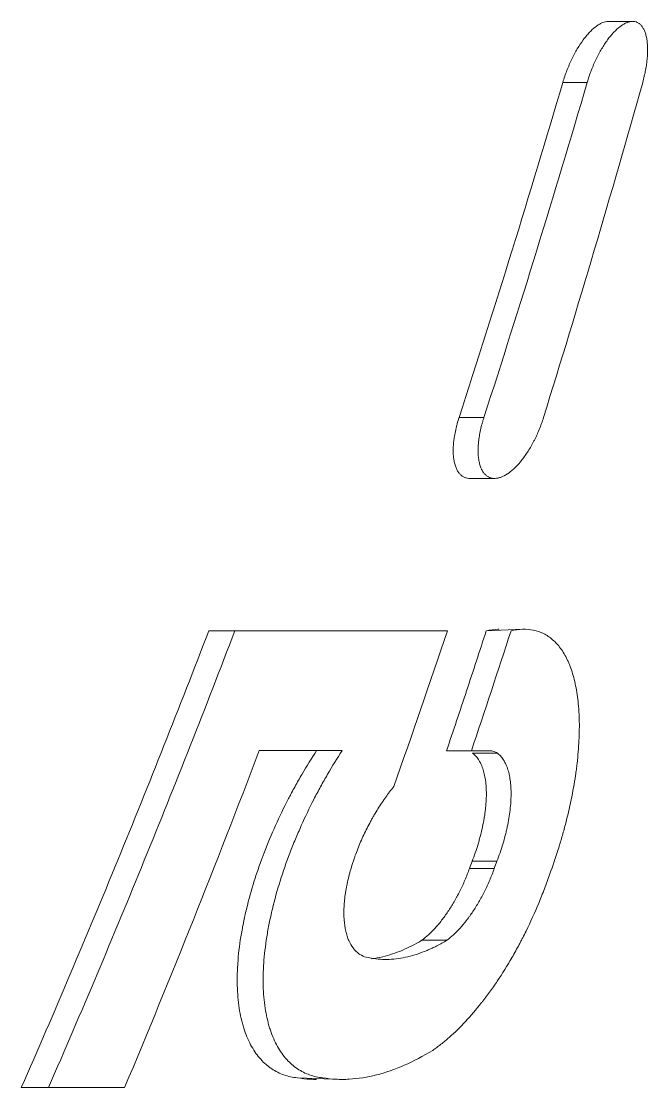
# Model space of a CAD drawing. Header units: millimetres. Extents: x 4664 to 8864, y -38 to 2932.
# Drawn here: x 8288.511 to 8290.3, y 2177.945 to 2180.993 of the extents above; entities that cross this region are included whole.
import ezdxf

# ---------------------------------------------------------------- set-up
doc = ezdxf.new("R2010")
doc.units = ezdxf.units.MM

msp = doc.modelspace()

# ---------------------------------------------------------------- linework, layer by layer
at = {"lineweight": 5}
for p, q in [((8290.1868, 2180.9923), (8290.2556, 2180.9923)), ((8290.0573, 2180.8182), (8290.1269, 2180.8182)), ((8289.761, 2179.8605), (8289.8319, 2179.8605)), ((8289.8634, 2179.6864), (8289.7923, 2179.6864)), ((8289.0461, 2179.2511), (8289.1206, 2179.2511)), ((8289.8386, 2179.2511), (8289.9429, 2179.2553)), ((8289.7251, 2178.9079), (8289.7963, 2178.9079)), ((8289.7994, 2178.901), (8289.8702, 2178.901)), ((8289.7908, 2178.5719), (8289.8616, 2178.5719)), ((8289.7983, 2178.5923), (8289.8691, 2178.5923)), ((8289.6547, 2178.3664), (8289.7261, 2178.3664)), ((8289.299, 2177.9733), (8289.4271, 2177.9688)), ((8288.5107, 2177.9452), (8288.5881, 2177.9452))]:
    msp.add_line(p, q, dxfattribs=at)
for points, knots in [([(8290.0573, 2180.8182), (8290.059, 2180.824), (8290.0608, 2180.8298), (8290.0647, 2180.8412), (8290.0668, 2180.8469), (8290.07, 2180.8553), (8290.0711, 2180.8581), (8290.0728, 2180.8622), (8290.0734, 2180.8636), (8290.0746, 2180.8663), (8290.0775, 2180.8731), (8290.0805, 2180.8797), (8290.0879, 2180.8951), (8290.0932, 2180.9048), (8290.1041, 2180.9232), (8290.1097, 2180.9316), (8290.1182, 2180.9432), (8290.121, 2180.9468), (8290.1254, 2180.9521), (8290.1268, 2180.9538), (8290.1297, 2180.9571), (8290.1312, 2180.9587), (8290.1385, 2180.9665), (8290.1442, 2180.9718), (8290.1528, 2180.9786), (8290.1556, 2180.9806), (8290.1599, 2180.9833), (8290.1613, 2180.9841), (8290.1641, 2180.9857), (8290.1655, 2180.9864), (8290.1724, 2180.9897), (8290.1778, 2180.9914), (8290.1845, 2180.9922), (8290.186, 2180.9923), (8290.1875, 2180.9923)], [0, 0, 0, 0, 0.060212, 0.060212, 0.120424, 0.120424, 0.150531, 0.150531, 0.165584, 0.165584, 0.180637, 0.240849, 0.240849, 0.361273, 0.361273, 0.481698, 0.481698, 0.54191, 0.54191, 0.572016, 0.572016, 0.602122, 0.602122, 0.722547, 0.722547, 0.782759, 0.782759, 0.812865, 0.812865, 0.842971, 0.842971, 0.963395, 0.963395, 1, 1, 1, 1]), ([(8290.1269, 2180.8182), (8290.1286, 2180.8241), (8290.1304, 2180.8299), (8290.1343, 2180.8414), (8290.1364, 2180.847), (8290.1407, 2180.8581), (8290.1429, 2180.8636), (8290.1464, 2180.8717), (8290.1476, 2180.8744), (8290.15, 2180.8797), (8290.1512, 2180.8823), (8290.1575, 2180.8952), (8290.1627, 2180.9049), (8290.1708, 2180.9185), (8290.1735, 2180.9229), (8290.1791, 2180.9315), (8290.1819, 2180.9355), (8290.1904, 2180.9471), (8290.1961, 2180.9541), (8290.2033, 2180.9618), (8290.2048, 2180.9633), (8290.2077, 2180.9662), (8290.2091, 2180.9676), (8290.2135, 2180.9717), (8290.2164, 2180.9742), (8290.2249, 2180.9809), (8290.2305, 2180.9844), (8290.2374, 2180.9877), (8290.2388, 2180.9883), (8290.2415, 2180.9894), (8290.2428, 2180.9899), (8290.2469, 2180.9912), (8290.2495, 2180.9917), (8290.2572, 2180.9927), (8290.262, 2180.9923), (8290.2689, 2180.99), (8290.2711, 2180.989), (8290.2754, 2180.9863), (8290.2774, 2180.9847), (8290.2812, 2180.981), (8290.283, 2180.9788), (8290.2863, 2180.974), (8290.2879, 2180.9713), (8290.29, 2180.9668), (8290.2907, 2180.9652), (8290.292, 2180.9619), (8290.2926, 2180.9602), (8290.2943, 2180.9548), (8290.2963, 2180.9472), (8290.2977, 2180.9386), (8290.2985, 2180.9318), (8290.2987, 2180.9295), (8290.2991, 2180.9248), (8290.2992, 2180.9223), (8290.2995, 2180.9148), (8290.2995, 2180.9045), (8290.2989, 2180.8937), (8290.2982, 2180.8853), (8290.2978, 2180.8811), (8290.2973, 2180.8768), (8290.2969, 2180.8739), (8290.2967, 2180.8725), (8290.2957, 2180.8652), (8290.2948, 2180.8594), (8290.2926, 2180.8477), (8290.2901, 2180.8359), (8290.287, 2180.8241), (8290.2853, 2180.8182)], [0, 0, 0, 0, 0.03125, 0.03125, 0.0625, 0.0625, 0.09375, 0.09375, 0.109375, 0.109375, 0.125, 0.125, 0.1875, 0.1875, 0.21875, 0.21875, 0.25, 0.25, 0.3125, 0.3125, 0.328125, 0.328125, 0.34375, 0.34375, 0.375, 0.375, 0.4375, 0.4375, 0.453125, 0.453125, 0.46875, 0.46875, 0.5, 0.5, 0.5625, 0.5625, 0.59375, 0.59375, 0.625, 0.625, 0.65625, 0.65625, 0.6875, 0.6875, 0.703125, 0.703125, 0.71875, 0.71875, 0.75, 0.78125, 0.78125, 0.796875, 0.796875, 0.8125, 0.8125, 0.84375, 0.875, 0.875, 0.890625, 0.898438, 0.898438, 0.90625, 0.90625, 0.9375, 0.9375, 0.96875, 1, 1, 1, 1]), ([(8289.7916, 2179.6864), (8289.7907, 2179.6864), (8289.7898, 2179.6864), (8289.7862, 2179.6866), (8289.7836, 2179.6871), (8289.7797, 2179.6881), (8289.7785, 2179.6886), (8289.776, 2179.6895), (8289.7748, 2179.6901), (8289.7713, 2179.692), (8289.769, 2179.6935), (8289.7648, 2179.6971), (8289.7628, 2179.6992), (8289.7599, 2179.7028), (8289.759, 2179.7041), (8289.7573, 2179.7067), (8289.7564, 2179.7082), (8289.754, 2179.7127), (8289.751, 2179.7192), (8289.7488, 2179.7267), (8289.7469, 2179.7348), (8289.7461, 2179.7391), (8289.7454, 2179.7448), (8289.7452, 2179.746), (8289.745, 2179.7483), (8289.7449, 2179.7495), (8289.7446, 2179.7532), (8289.7444, 2179.7556), (8289.7441, 2179.7631), (8289.7441, 2179.7734), (8289.7449, 2179.7844), (8289.7456, 2179.7915), (8289.7458, 2179.7929), (8289.7461, 2179.7957), (8289.7467, 2179.8001), (8289.7473, 2179.8044), (8289.7488, 2179.8131), (8289.7499, 2179.819), (8289.7519, 2179.8278), (8289.7526, 2179.8308), (8289.754, 2179.8367), (8289.7548, 2179.8397), (8289.7573, 2179.8487), (8289.759, 2179.8546), (8289.761, 2179.8605)], [0, 0, 0, 0, 0.021267, 0.021267, 0.086516, 0.086516, 0.119141, 0.119141, 0.151765, 0.151765, 0.217014, 0.217014, 0.282263, 0.282263, 0.314887, 0.314887, 0.347512, 0.347512, 0.41276, 0.478009, 0.478009, 0.543258, 0.543258, 0.55957, 0.55957, 0.575883, 0.575883, 0.608507, 0.608507, 0.673756, 0.739005, 0.739005, 0.755317, 0.755317, 0.771629, 0.804253, 0.804253, 0.869502, 0.869502, 0.902127, 0.902127, 0.934751, 0.934751, 1, 1, 1, 1]), ([(8290.0021, 2179.8605), (8290.0003, 2179.8546), (8289.9983, 2179.8487), (8289.9942, 2179.8372), (8289.992, 2179.8316), (8289.9874, 2179.8204), (8289.9851, 2179.815), (8289.9813, 2179.8069), (8289.9801, 2179.8042), (8289.9775, 2179.7989), (8289.9762, 2179.7963), (8289.9696, 2179.7834), (8289.9641, 2179.7737), (8289.9554, 2179.7601), (8289.9525, 2179.7557), (8289.9465, 2179.7472), (8289.9435, 2179.7432), (8289.9345, 2179.7317), (8289.9284, 2179.7248), (8289.9206, 2179.7171), (8289.9191, 2179.7156), (8289.916, 2179.7127), (8289.9144, 2179.7113), (8289.9097, 2179.7072), (8289.9066, 2179.7048), (8289.8974, 2179.6981), (8289.8914, 2179.6945), (8289.8824, 2179.6905), (8289.8795, 2179.6894), (8289.8751, 2179.6881), (8289.8736, 2179.6878), (8289.8707, 2179.6872), (8289.8693, 2179.6869), (8289.8623, 2179.6861), (8289.857, 2179.6864), (8289.8494, 2179.6885), (8289.847, 2179.6894), (8289.8434, 2179.6913), (8289.8423, 2179.692), (8289.84, 2179.6936), (8289.8389, 2179.6944), (8289.8357, 2179.6972), (8289.8337, 2179.6993), (8289.8299, 2179.7041), (8289.8282, 2179.7068), (8289.8262, 2179.7105), (8289.8258, 2179.7112), (8289.825, 2179.7128), (8289.8246, 2179.7136), (8289.8235, 2179.7161), (8289.8228, 2179.7178), (8289.8209, 2179.7231), (8289.8198, 2179.7269), (8289.8179, 2179.735), (8289.8171, 2179.7393), (8289.8163, 2179.7461), (8289.816, 2179.7484), (8289.8157, 2179.752), (8289.8156, 2179.7533), (8289.8155, 2179.7557), (8289.8152, 2179.7619), (8289.8152, 2179.7735), (8289.816, 2179.7845), (8289.8167, 2179.7915), (8289.8169, 2179.7929), (8289.8172, 2179.7958), (8289.8174, 2179.7972), (8289.818, 2179.8015), (8289.8184, 2179.8044), (8289.8198, 2179.8132), (8289.8209, 2179.819), (8289.8235, 2179.8308), (8289.825, 2179.8367), (8289.8274, 2179.8456), (8289.8283, 2179.8486), (8289.8301, 2179.8546), (8289.831, 2179.8576), (8289.8319, 2179.8605)], [0, 0, 0, 0, 0.03125, 0.03125, 0.0625, 0.0625, 0.09375, 0.09375, 0.109375, 0.109375, 0.125, 0.125, 0.1875, 0.1875, 0.21875, 0.21875, 0.25, 0.25, 0.3125, 0.3125, 0.328125, 0.328125, 0.34375, 0.34375, 0.375, 0.375, 0.4375, 0.4375, 0.46875, 0.46875, 0.484375, 0.484375, 0.5, 0.5, 0.5625, 0.5625, 0.59375, 0.59375, 0.609375, 0.609375, 0.625, 0.625, 0.65625, 0.65625, 0.6875, 0.6875, 0.695313, 0.695313, 0.703125, 0.703125, 0.71875, 0.71875, 0.75, 0.75, 0.78125, 0.78125, 0.796875, 0.796875, 0.804687, 0.804687, 0.8125, 0.84375, 0.875, 0.875, 0.882812, 0.882812, 0.890625, 0.890625, 0.90625, 0.90625, 0.9375, 0.9375, 0.96875, 0.96875, 0.984375, 0.984375, 1, 1, 1, 1]), ([(8289.0461, 2179.2511), (8288.962, 2179.0317), (8288.8754, 2178.8131), (8288.697, 2178.3778), (8288.6053, 2178.161), (8288.5107, 2177.9452)], [0, 0, 0, 0, 0.5, 0.5, 1, 1, 1, 1]), ([(8288.5881, 2177.9452), (8288.682, 2178.1607), (8288.7732, 2178.3774), (8288.9507, 2178.8127), (8289.0369, 2179.0314), (8289.1206, 2179.2511)], [0, 0, 0, 0, 0.5, 0.5, 1, 1, 1, 1]), ([(8289.1206, 2179.2511), (8289.1243, 2179.2511), (8289.1317, 2179.2511), (8289.1427, 2179.2511), (8289.1536, 2179.2511), (8289.1646, 2179.2511), (8289.1755, 2179.2511), (8289.1865, 2179.2511), (8289.1974, 2179.2511), (8289.2083, 2179.2511), (8289.2191, 2179.2511), (8289.23, 2179.2511), (8289.2408, 2179.2511), (8289.2516, 2179.2511), (8289.2624, 2179.2511), (8289.2732, 2179.2511), (8289.2839, 2179.2511), (8289.2946, 2179.2511), (8289.3054, 2179.2511), (8289.3161, 2179.2511), (8289.3267, 2179.2511), (8289.3374, 2179.2511), (8289.348, 2179.2511), (8289.3586, 2179.2511), (8289.3692, 2179.2511), (8289.3798, 2179.2511), (8289.3904, 2179.2511), (8289.4009, 2179.2511), (8289.4114, 2179.2511), (8289.4219, 2179.2511), (8289.4324, 2179.2511), (8289.4429, 2179.2511), (8289.4533, 2179.2511), (8289.4637, 2179.2511), (8289.4741, 2179.2511), (8289.4845, 2179.2511), (8289.4949, 2179.2511), (8289.5052, 2179.2511), (8289.5155, 2179.2511), (8289.5258, 2179.2511), (8289.5361, 2179.2511), (8289.5464, 2179.2511), (8289.5567, 2179.2511), (8289.5669, 2179.2511), (8289.5771, 2179.2511), (8289.5873, 2179.2511), (8289.5974, 2179.2511), (8289.6076, 2179.2511), (8289.6177, 2179.2511), (8289.6278, 2179.2511), (8289.6379, 2179.2511), (8289.648, 2179.2511), (8289.6581, 2179.2511), (8289.6681, 2179.2511), (8289.6781, 2179.2511), (8289.6881, 2179.2511), (8289.6981, 2179.2511), (8289.708, 2179.2511), (8289.718, 2179.2511), (8289.7246, 2179.2511), (8289.7279, 2179.2511)], [0, 0, 0, 0, 0.017208, 0.034417, 0.051627, 0.068838, 0.086051, 0.103264, 0.120479, 0.137695, 0.154912, 0.17213, 0.18935, 0.20657, 0.223792, 0.241015, 0.258239, 0.275465, 0.292691, 0.309919, 0.327148, 0.344378, 0.361609, 0.378841, 0.396075, 0.41331, 0.430546, 0.447783, 0.465021, 0.482261, 0.499501, 0.516743, 0.533986, 0.55123, 0.568476, 0.585723, 0.60297, 0.620219, 0.63747, 0.654721, 0.671974, 0.689227, 0.706482, 0.723738, 0.740996, 0.758254, 0.775514, 0.792775, 0.810037, 0.827301, 0.844565, 0.861831, 0.879098, 0.896366, 0.913635, 0.930906, 0.948178, 0.96545, 0.982725, 1, 1, 1, 1]), ([(8289.8386, 2179.2511), (8289.85, 2179.2536), (8289.8611, 2179.255), (8289.8729, 2179.2553), (8289.874, 2179.2553), (8289.8752, 2179.2553)], [0, 0, 0, 0, 0.90415, 0.90415, 1, 1, 1, 1]), ([(8289.9093, 2179.2511), (8289.9207, 2179.2536), (8289.9317, 2179.255), (8289.9531, 2179.2556), (8289.9634, 2179.2547), (8289.9833, 2179.2505), (8289.9929, 2179.2473), (8290.0044, 2179.2416), (8290.0066, 2179.2404), (8290.0111, 2179.2378), (8290.0177, 2179.2337), (8290.0241, 2179.2288), (8290.0362, 2179.2183), (8290.0438, 2179.2101), (8290.0577, 2179.1911), (8290.0641, 2179.1804), (8290.0714, 2179.1653), (8290.0728, 2179.1622), (8290.0755, 2179.1558), (8290.0768, 2179.1525), (8290.0807, 2179.1424), (8290.0831, 2179.1354), (8290.0897, 2179.1136), (8290.0933, 2179.098), (8290.0991, 2179.0647), (8290.1013, 2179.047), (8290.103, 2179.0234), (8290.1033, 2179.0186), (8290.1038, 2179.0089), (8290.1039, 2179.0039), (8290.1044, 2178.989), (8290.1045, 2178.9789), (8290.1041, 2178.9481), (8290.1031, 2178.9269), (8290.1003, 2178.8941), (8290.0992, 2178.883), (8290.0973, 2178.8662), (8290.0962, 2178.8577), (8290.0951, 2178.8491), (8290.0943, 2178.8434), (8290.0938, 2178.8405), (8290.09, 2178.8145), (8290.0859, 2178.7913), (8290.0763, 2178.7445), (8290.0708, 2178.721), (8290.0615, 2178.6855), (8290.0582, 2178.6737), (8290.0513, 2178.6499), (8290.0478, 2178.638), (8290.0366, 2178.6027), (8290.0286, 2178.5794), (8290.02, 2178.5562)], [0, 0, 0, 0, 0.0625, 0.0625, 0.125, 0.125, 0.1875, 0.1875, 0.203125, 0.203125, 0.21875, 0.25, 0.25, 0.3125, 0.3125, 0.375, 0.375, 0.390625, 0.390625, 0.40625, 0.40625, 0.4375, 0.4375, 0.5, 0.5, 0.5625, 0.5625, 0.578125, 0.578125, 0.59375, 0.59375, 0.625, 0.625, 0.6875, 0.6875, 0.71875, 0.71875, 0.734375, 0.742187, 0.742187, 0.75, 0.75, 0.8125, 0.8125, 0.875, 0.875, 0.90625, 0.90625, 0.9375, 0.9375, 1, 1, 1, 1]), ([(8289.299, 2177.9733), (8289.2858, 2177.9746), (8289.273, 2177.9773), (8289.2486, 2177.9858), (8289.2369, 2177.9916), (8289.2243, 2178), (8289.223, 2178.0009), (8289.2202, 2178.0029), (8289.2188, 2178.0039), (8289.2148, 2178.007), (8289.2068, 2178.0135), (8289.1993, 2178.0209), (8289.185, 2178.0368), (8289.1763, 2178.0489), (8289.1646, 2178.0696), (8289.161, 2178.0769), (8289.1542, 2178.0923), (8289.151, 2178.1005), (8289.1474, 2178.1112), (8289.1467, 2178.1134), (8289.1453, 2178.1178), (8289.1432, 2178.1245), (8289.1389, 2178.1406), (8289.1359, 2178.155), (8289.1308, 2178.185), (8289.1287, 2178.2062), (8289.1273, 2178.2401), (8289.1272, 2178.2517), (8289.1274, 2178.2666), (8289.1275, 2178.2697), (8289.1277, 2178.2757), (8289.128, 2178.2848), (8289.1285, 2178.294), (8289.1306, 2178.3248), (8289.1335, 2178.3502), (8289.1397, 2178.3891), (8289.1421, 2178.4023), (8289.1455, 2178.4189), (8289.1462, 2178.4222), (8289.1476, 2178.4289), (8289.1483, 2178.4322), (8289.1505, 2178.4423), (8289.1521, 2178.449), (8289.1602, 2178.4825), (8289.1676, 2178.5093), (8289.1803, 2178.5494), (8289.1847, 2178.5628), (8289.1918, 2178.5829), (8289.1942, 2178.5895), (8289.1978, 2178.5996), (8289.1991, 2178.6029), (8289.2016, 2178.6096), (8289.2028, 2178.6129), (8289.2143, 2178.6428), (8289.2252, 2178.6688), (8289.2482, 2178.7198), (8289.2603, 2178.7449), (8289.2746, 2178.7726), (8289.2762, 2178.7756), (8289.2794, 2178.7818), (8289.281, 2178.7848), (8289.2859, 2178.7939), (8289.2957, 2178.812), (8289.3057, 2178.8297), (8289.326, 2178.8644), (8289.3398, 2178.8867), (8289.354, 2178.9083)], [0, 0, 0, 0, 0.0625, 0.0625, 0.125, 0.125, 0.132813, 0.132813, 0.140625, 0.140625, 0.15625, 0.1875, 0.1875, 0.25, 0.25, 0.28125, 0.28125, 0.3125, 0.3125, 0.320313, 0.320313, 0.328125, 0.34375, 0.375, 0.375, 0.4375, 0.4375, 0.46875, 0.46875, 0.476563, 0.476563, 0.484375, 0.5, 0.5, 0.5625, 0.5625, 0.59375, 0.59375, 0.601563, 0.601563, 0.609375, 0.609375, 0.625, 0.625, 0.6875, 0.6875, 0.71875, 0.71875, 0.734375, 0.734375, 0.742188, 0.742188, 0.75, 0.75, 0.8125, 0.8125, 0.875, 0.875, 0.882813, 0.882813, 0.890625, 0.890625, 0.90625, 0.9375, 0.9375, 1, 1, 1, 1]), ([(8289.3722, 2177.9733), (8289.359, 2177.9746), (8289.3462, 2177.9774), (8289.3219, 2177.9859), (8289.3103, 2177.9917), (8289.2938, 2178.0028), (8289.2884, 2178.0069), (8289.2819, 2178.0125), (8289.2806, 2178.0137), (8289.2781, 2178.0161), (8289.2768, 2178.0173), (8289.2731, 2178.021), (8289.2706, 2178.0236), (8289.2586, 2178.0369), (8289.25, 2178.0492), (8289.2346, 2178.0767), (8289.2278, 2178.0921), (8289.2206, 2178.1134), (8289.2186, 2178.12), (8289.2167, 2178.1268), (8289.2155, 2178.1314), (8289.2149, 2178.1337), (8289.212, 2178.1454), (8289.21, 2178.1551), (8289.2049, 2178.1852), (8289.2028, 2178.2064), (8289.2014, 2178.2401), (8289.2013, 2178.2517), (8289.2016, 2178.2695), (8289.2017, 2178.2755), (8289.2023, 2178.2877), (8289.2026, 2178.2938), (8289.2047, 2178.3248), (8289.2076, 2178.3502), (8289.2138, 2178.389), (8289.2161, 2178.4021), (8289.2201, 2178.4219), (8289.2215, 2178.4285), (8289.2244, 2178.4419), (8289.226, 2178.4486), (8289.234, 2178.4823), (8289.2415, 2178.5091), (8289.2582, 2178.5625), (8289.2675, 2178.5891), (8289.2801, 2178.6223), (8289.2827, 2178.6289), (8289.288, 2178.6421), (8289.2907, 2178.6487), (8289.2988, 2178.6683), (8289.3044, 2178.6812), (8289.3215, 2178.7195), (8289.3335, 2178.7445), (8289.3524, 2178.7812), (8289.3588, 2178.7933), (8289.3687, 2178.8113), (8289.372, 2178.8173), (8289.3786, 2178.8291), (8289.382, 2178.835), (8289.3989, 2178.864), (8289.4127, 2178.8865), (8289.4269, 2178.9083)], [0, 0, 0, 0, 0.0625, 0.0625, 0.125, 0.125, 0.15625, 0.15625, 0.164063, 0.164063, 0.171875, 0.171875, 0.1875, 0.1875, 0.25, 0.25, 0.3125, 0.3125, 0.328125, 0.335938, 0.335938, 0.34375, 0.34375, 0.375, 0.375, 0.4375, 0.4375, 0.46875, 0.46875, 0.484375, 0.484375, 0.5, 0.5, 0.5625, 0.5625, 0.59375, 0.59375, 0.609375, 0.609375, 0.625, 0.625, 0.6875, 0.6875, 0.75, 0.75, 0.765625, 0.765625, 0.78125, 0.78125, 0.8125, 0.8125, 0.875, 0.875, 0.90625, 0.90625, 0.921875, 0.921875, 0.9375, 0.9375, 1, 1, 1, 1]), ([(8289.8702, 2178.901), (8289.8671, 2178.9033), (8289.8637, 2178.905), (8289.8566, 2178.9073), (8289.8529, 2178.9079), (8289.849, 2178.9079)], [0, 0, 0, 0, 0.5, 0.5, 1, 1, 1, 1]), ([(8289.7994, 2178.901), (8289.8055, 2178.8965), (8289.8111, 2178.8907), (8289.8172, 2178.8817), (8289.8189, 2178.8788), (8289.8206, 2178.8758), (8289.8217, 2178.8737), (8289.8223, 2178.8727), (8289.8249, 2178.8673), (8289.8287, 2178.858), (8289.8332, 2178.8423), (8289.8354, 2178.8306), (8289.8367, 2178.8214), (8289.8371, 2178.8182), (8289.8376, 2178.8133), (8289.8377, 2178.8117), (8289.838, 2178.8084), (8289.8386, 2178.8001), (8289.8391, 2178.7845), (8289.8383, 2178.7625), (8289.8369, 2178.747), (8289.8355, 2178.7351), (8289.835, 2178.7312), (8289.8339, 2178.7232), (8289.8332, 2178.7191), (8289.8312, 2178.707), (8289.8281, 2178.6908), (8289.8242, 2178.6743), (8289.821, 2178.6618), (8289.8199, 2178.6577), (8289.8176, 2178.6494), (8289.8164, 2178.6452), (8289.8126, 2178.6328), (8289.81, 2178.6246), (8289.8044, 2178.6084), (8289.8014, 2178.6003), (8289.7983, 2178.5923)], [0, 0, 0, 0, 0.125, 0.125, 0.15625, 0.171875, 0.171875, 0.1875, 0.1875, 0.25, 0.3125, 0.375, 0.375, 0.40625, 0.40625, 0.421875, 0.421875, 0.4375, 0.5, 0.5625, 0.625, 0.625, 0.65625, 0.65625, 0.6875, 0.6875, 0.75, 0.8125, 0.8125, 0.84375, 0.84375, 0.875, 0.875, 0.9375, 0.9375, 1, 1, 1, 1]), ([(8289.8691, 2178.5923), (8289.8753, 2178.6084), (8289.8809, 2178.6247), (8289.8883, 2178.6493), (8289.8906, 2178.6575), (8289.8938, 2178.6699), (8289.8948, 2178.674), (8289.8963, 2178.6803), (8289.8967, 2178.6824), (8289.8977, 2178.6865), (8289.8999, 2178.6968), (8289.9034, 2178.7151), (8289.9056, 2178.7309), (8289.9075, 2178.7465), (8289.9082, 2178.7542), (8289.9089, 2178.7656), (8289.9091, 2178.7694), (8289.9093, 2178.7768), (8289.9094, 2178.7804), (8289.9095, 2178.7911), (8289.9091, 2178.805), (8289.9078, 2178.8178), (8289.9065, 2178.8271), (8289.906, 2178.8301), (8289.9052, 2178.8345), (8289.9049, 2178.836), (8289.9043, 2178.8389), (8289.9028, 2178.846), (8289.9009, 2178.8526), (8289.8975, 2178.8625), (8289.8957, 2178.8671), (8289.8925, 2178.8735), (8289.8909, 2178.8766), (8289.8892, 2178.8795), (8289.888, 2178.8814), (8289.8874, 2178.8824), (8289.8843, 2178.8869), (8289.8817, 2178.8902), (8289.8762, 2178.8961), (8289.8733, 2178.8987), (8289.8702, 2178.901)], [0, 0, 0, 0, 0.125, 0.125, 0.1875, 0.1875, 0.21875, 0.21875, 0.234375, 0.234375, 0.25, 0.3125, 0.375, 0.375, 0.4375, 0.4375, 0.46875, 0.46875, 0.5, 0.5, 0.5625, 0.625, 0.625, 0.65625, 0.65625, 0.671875, 0.671875, 0.6875, 0.75, 0.75, 0.8125, 0.8125, 0.84375, 0.859375, 0.859375, 0.875, 0.875, 0.9375, 0.9375, 1, 1, 1, 1]), ([(8289.5743, 2178.8055), (8289.5664, 2178.7959), (8289.5588, 2178.7859), (8289.5438, 2178.7649), (8289.5364, 2178.7539), (8289.5256, 2178.7366), (8289.5221, 2178.7307), (8289.5168, 2178.7217), (8289.5151, 2178.7186), (8289.5116, 2178.7125), (8289.5099, 2178.7093), (8289.5014, 2178.6937), (8289.4949, 2178.6809), (8289.4826, 2178.6547), (8289.4769, 2178.6413), (8289.4688, 2178.6208), (8289.4662, 2178.6139), (8289.4624, 2178.6033), (8289.4612, 2178.5998), (8289.4588, 2178.5927), (8289.4576, 2178.5892), (8289.452, 2178.5715), (8289.448, 2178.5574), (8289.443, 2178.5363), (8289.4415, 2178.5293), (8289.4394, 2178.5188), (8289.4388, 2178.5153), (8289.4378, 2178.5101), (8289.4376, 2178.5084), (8289.437, 2178.5049), (8289.4367, 2178.5032), (8289.4344, 2178.4877), (8289.433, 2178.4745), (8289.4321, 2178.4554), (8289.4319, 2178.4491), (8289.432, 2178.4399), (8289.432, 2178.4369), (8289.4322, 2178.4324), (8289.4323, 2178.4309), (8289.4324, 2178.4279), (8289.4325, 2178.4265), (8289.4335, 2178.4134), (8289.435, 2178.4027), (8289.4383, 2178.3878), (8289.4396, 2178.3831), (8289.4418, 2178.3763), (8289.4426, 2178.3741), (8289.4442, 2178.3698), (8289.445, 2178.3677), (8289.4494, 2178.3576), (8289.4535, 2178.3505), (8289.4605, 2178.3413), (8289.4629, 2178.3385), (8289.4668, 2178.3346), (8289.4681, 2178.3334), (8289.4708, 2178.3311), (8289.4721, 2178.33), (8289.4791, 2178.3248), (8289.485, 2178.3216), (8289.4975, 2178.3172), (8289.5041, 2178.3159), (8289.511, 2178.3154)], [0, 0, 0, 0, 0.0625, 0.0625, 0.125, 0.125, 0.15625, 0.15625, 0.171875, 0.171875, 0.1875, 0.1875, 0.25, 0.25, 0.3125, 0.3125, 0.34375, 0.34375, 0.359375, 0.359375, 0.375, 0.375, 0.4375, 0.4375, 0.46875, 0.46875, 0.484375, 0.484375, 0.492187, 0.492187, 0.5, 0.5, 0.5625, 0.5625, 0.59375, 0.59375, 0.609375, 0.609375, 0.617187, 0.617187, 0.625, 0.625, 0.6875, 0.6875, 0.71875, 0.71875, 0.734375, 0.734375, 0.75, 0.75, 0.8125, 0.8125, 0.84375, 0.84375, 0.859375, 0.859375, 0.875, 0.875, 0.9375, 0.9375, 1, 1, 1, 1]), ([(8289.7908, 2178.5719), (8289.7867, 2178.5604), (8289.7823, 2178.5492), (8289.7729, 2178.5274), (8289.768, 2178.5168), (8289.7602, 2178.5012), (8289.7575, 2178.4961), (8289.7534, 2178.4885), (8289.752, 2178.486), (8289.7493, 2178.4811), (8289.7479, 2178.4786), (8289.7408, 2178.4665), (8289.7351, 2178.4573), (8289.7233, 2178.4398), (8289.7173, 2178.4314), (8289.7096, 2178.4215), (8289.708, 2178.4195), (8289.7049, 2178.4157), (8289.7002, 2178.41), (8289.6956, 2178.4047), (8289.6862, 2178.3944), (8289.6799, 2178.388), (8289.6673, 2178.3764), (8289.661, 2178.3711), (8289.6547, 2178.3664)], [0, 0, 0, 0, 0.125, 0.125, 0.25, 0.25, 0.3125, 0.3125, 0.34375, 0.34375, 0.375, 0.375, 0.5, 0.5, 0.625, 0.625, 0.65625, 0.65625, 0.6875, 0.75, 0.75, 0.875, 0.875, 1, 1, 1, 1]), ([(8289.7261, 2178.3664), (8289.7325, 2178.3711), (8289.7388, 2178.3764), (8289.7513, 2178.388), (8289.7575, 2178.3943), (8289.7699, 2178.408), (8289.776, 2178.4153), (8289.7836, 2178.4252), (8289.7852, 2178.4272), (8289.7882, 2178.4313), (8289.7897, 2178.4334), (8289.7943, 2178.4397), (8289.7973, 2178.444), (8289.8061, 2178.4572), (8289.8118, 2178.4664), (8289.8229, 2178.4855), (8289.8283, 2178.4955), (8289.8361, 2178.511), (8289.8386, 2178.5163), (8289.8436, 2178.5271), (8289.846, 2178.5326), (8289.8531, 2178.5492), (8289.8575, 2178.5604), (8289.8616, 2178.5719)], [0, 0, 0, 0, 0.125, 0.125, 0.25, 0.25, 0.375, 0.375, 0.40625, 0.40625, 0.4375, 0.4375, 0.5, 0.5, 0.625, 0.625, 0.75, 0.75, 0.8125, 0.8125, 0.875, 0.875, 1, 1, 1, 1]), ([(8290.02, 2178.5562), (8290.0151, 2178.5419), (8290.01, 2178.5277), (8289.9994, 2178.4998), (8289.9939, 2178.486), (8289.977, 2178.4451), (8289.965, 2178.4186), (8289.9491, 2178.3864), (8289.9443, 2178.3767), (8289.9394, 2178.3672), (8289.9361, 2178.3609), (8289.9344, 2178.3578), (8289.9261, 2178.3421), (8289.9193, 2178.3298), (8289.8987, 2178.294), (8289.8846, 2178.2713), (8289.8628, 2178.2389), (8289.8555, 2178.2283), (8289.8443, 2178.213), (8289.8387, 2178.2054), (8289.833, 2178.1979), (8289.8292, 2178.193), (8289.8273, 2178.1906), (8289.8102, 2178.1688), (8289.7949, 2178.1509), (8289.764, 2178.1179), (8289.7485, 2178.1027), (8289.725, 2178.082), (8289.7171, 2178.0755), (8289.7053, 2178.0662), (8289.7014, 2178.0631), (8289.6935, 2178.0573), (8289.6895, 2178.0545), (8289.6856, 2178.0517)], [0, 0, 0, 0, 0.0625, 0.0625, 0.125, 0.125, 0.25, 0.25, 0.28125, 0.296875, 0.296875, 0.3125, 0.3125, 0.375, 0.375, 0.5, 0.5, 0.5625, 0.5625, 0.59375, 0.609375, 0.609375, 0.625, 0.625, 0.75, 0.75, 0.875, 0.875, 0.9375, 0.9375, 0.96875, 0.96875, 1, 1, 1, 1]), ([(8289.6547, 2178.3664), (8289.6356, 2178.3551), (8289.6167, 2178.3455), (8289.5796, 2178.3298), (8289.5612, 2178.3237), (8289.5323, 2178.3168), (8289.5215, 2178.3148), (8289.5108, 2178.3135)], [0, 0, 0, 0, 0.384365, 0.384365, 0.768731, 0.768731, 1, 1, 1, 1]), ([(8289.511, 2178.3154), (8289.5275, 2178.3122), (8289.5444, 2178.3111), (8289.579, 2178.3124), (8289.5967, 2178.315), (8289.6326, 2178.3236), (8289.6509, 2178.3297), (8289.6742, 2178.3395), (8289.6789, 2178.3416), (8289.6883, 2178.346), (8289.693, 2178.3483), (8289.7072, 2178.3555), (8289.7166, 2178.3607), (8289.7261, 2178.3664)], [0, 0, 0, 0, 0.25, 0.25, 0.5, 0.5, 0.75, 0.75, 0.8125, 0.8125, 0.875, 0.875, 1, 1, 1, 1]), ([(8289.6856, 2178.0517), (8289.6582, 2178.035), (8289.6311, 2178.0208), (8289.5774, 2177.9975), (8289.5509, 2177.9883), (8289.4985, 2177.9749), (8289.4726, 2177.9708), (8289.4407, 2177.969), (8289.4344, 2177.9688), (8289.4249, 2177.9688), (8289.4217, 2177.9688), (8289.4154, 2177.969), (8289.3998, 2177.9696), (8289.3844, 2177.9713), (8289.3722, 2177.9733)], [0, 0, 0, 0, 0.25, 0.25, 0.5, 0.5, 0.75, 0.75, 0.8125, 0.8125, 0.84375, 0.84375, 0.875, 1, 1, 1, 1]), ([(8289.3541, 2177.9688), (8289.3512, 2177.9688), (8289.3484, 2177.9688), (8289.3424, 2177.969), (8289.3267, 2177.9696), (8289.3112, 2177.9713), (8289.299, 2177.9733)], [0, 0, 0, 0, 0.151081, 0.151081, 0.320865, 1, 1, 1, 1])]:
    msp.add_open_spline(points, degree=3, knots=knots, dxfattribs=at)
for points in [[(8290.0573, 2180.8182), (8290.0102, 2180.6584), (8289.9139, 2180.3389), (8289.8128, 2180.0199), (8289.761, 2179.8605)], [(8289.8319, 2179.8605), (8289.9347, 2180.1784), (8290.033, 2180.4976), (8290.1269, 2180.8182)], [(8290.2853, 2180.8182), (8290.1953, 2180.4977), (8290.1009, 2180.1784), (8290.0021, 2179.8605)], [(8289.7279, 2179.2511), (8289.6777, 2179.1022), (8289.6265, 2178.9536), (8289.5743, 2178.8055)], [(8289.8386, 2179.2511), (8289.8201, 2179.1939), (8289.7825, 2179.0794), (8289.7444, 2178.965), (8289.7251, 2178.9079)], [(8289.7963, 2178.9079), (8289.8345, 2179.022), (8289.8722, 2179.1365), (8289.9093, 2179.2511)], [(8289.1902, 2178.9083), (8289.0674, 2178.5851), (8288.9393, 2178.264), (8288.8056, 2177.9452)], [(8289.4269, 2178.9083), (8289.3497, 2178.9083), (8289.2707, 2178.9083), (8289.1902, 2178.9083)], [(8289.849, 2178.9079), (8289.8315, 2178.9079), (8289.8139, 2178.9079), (8289.7963, 2178.9079)], [(8289.7983, 2178.5923), (8289.7958, 2178.5855), (8289.7933, 2178.5787), (8289.7908, 2178.5719)], [(8289.8616, 2178.5719), (8289.8641, 2178.5787), (8289.8666, 2178.5855), (8289.8691, 2178.5923)], [(8288.8056, 2177.9452), (8288.7343, 2177.9452), (8288.6618, 2177.9452), (8288.5881, 2177.9452)]]:
    msp.add_open_spline(points, degree=3, dxfattribs=at)

doc.saveas('drawing.dxf')
